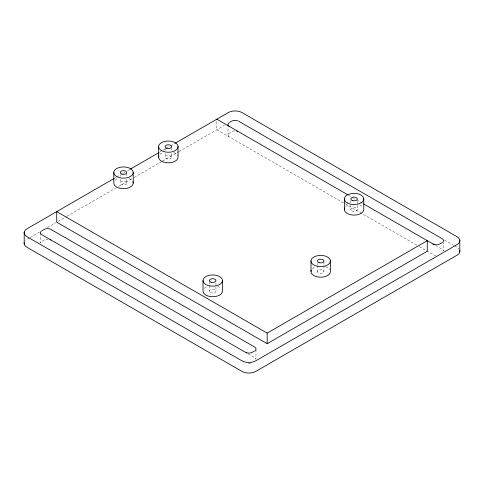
<?xml version="1.0" encoding="UTF-8"?>
<svg xmlns="http://www.w3.org/2000/svg" width="484" height="484" viewBox="0 0 484 484"><rect width="100%" height="100%" fill="white"/><g stroke="black" fill="none" stroke-linecap="round" stroke-linejoin="round"><path stroke-width="0.36" stroke-dasharray="2.42 1.81" d="M228.031 135.345L228.031 124.775M114.883 178.045L116.19 177.289M116.844 176.914L120.437 174.839M122.724 173.514L125.344 172.008M127.631 170.683L129.591 169.551M159.653 152.194L160.96 151.444M163.247 150.119L165.534 148.8M166.187 148.425L170.108 146.162M170.435 145.968L175.008 143.331M29.597 237.85L26.983 239.356A9.704 5.602 0 0 0 25.628 240.342M30.25 237.475L39.398 232.187M47.244 227.661L55.739 222.755M58.026 221.436L66.193 216.717M66.846 216.342L116.19 187.852M118.477 186.534L133.838 177.664M134.165 177.477L162.267 161.251M162.594 161.063L178.608 151.819M178.935 151.631L224.352 125.404M444.602 240.112L453.75 245.394M454.403 245.775L457.017 247.282A9.704 5.602 0 0 1 459.316 249.393M348.559 195.227L356.042 199.553M356.696 199.928L363.236 203.703M435.606 245.485L442.152 249.266A4.852 2.801 0 0 1 443.544 250.93L443.544 242.502M416.827 245.207L216.838 129.748L216.838 120.691M419.253 246.61L432.999 254.548A4.852 2.801 0 0 0 435.89 255.346M248.032 353.774L255.256 358.045A4.852 2.801 0 0 1 255.969 359.225L255.969 349.285M357.319 201.211L357.319 209.512M350.852 200.455L350.852 209.512M323.923 261.771L323.923 264.79M323.923 265.547L323.923 271.584A3.237 1.869 0 0 1 319.071 273.2A3.237 1.869 0 0 1 319.071 269.963A3.237 1.869 0 0 1 323.923 271.584M317.456 263.278L317.456 264.79M317.456 265.547L317.456 271.584M215.955 282.825L215.955 291.126M209.487 281.319L209.487 291.126M171.578 147.402L171.578 150.421M171.578 153.44L171.578 157.215A3.237 1.869 0 0 1 166.726 158.831A3.237 1.869 0 0 1 166.726 155.6A3.237 1.869 0 0 1 171.578 157.215M165.111 148.158L165.111 150.421M165.111 153.44L165.111 157.215M126.748 173.29L126.748 176.309M126.748 179.328L126.748 183.097A3.237 1.869 0 0 1 121.895 184.719A3.237 1.869 0 0 1 121.895 181.482A3.237 1.869 0 0 1 126.748 183.097M120.274 174.797L120.274 176.309M120.274 179.328L120.274 183.097M40.456 233.07L40.456 243.004A4.852 2.801 0 0 1 41.17 241.831L44.135 240.022A4.852 2.801 0 0 1 48.11 239.217M250.464 363.502A4.852 2.801 0 0 1 248.316 363.641M234.595 130.922A4.852 2.801 0 0 0 231.709 131.727L228.744 133.536A4.852 2.801 0 0 0 228.744 136.518M312.283 268.783A9.704 5.602 0 0 1 315.834 266.732M325.538 266.732A9.704 5.602 0 0 1 329.81 269.667M204.315 288.325A9.704 5.602 0 0 1 207.866 286.274M217.576 286.274A9.704 5.602 0 0 1 221.127 288.325M345.679 206.71A9.704 5.602 0 0 1 348.522 204.92M359.648 204.92A9.704 5.602 0 0 1 362.486 206.71M115.107 180.296A9.704 5.602 0 0 1 117.945 178.511M129.077 178.511A9.704 5.602 0 0 1 131.914 180.296M159.811 154.547A9.704 5.602 0 0 1 163.265 152.442M173.689 152.539A9.704 5.602 0 0 1 177.646 155.618M210.431 292.451A3.237 1.869 0 0 0 215.846 291.61A3.237 1.869 0 0 0 211.883 289.323A3.237 1.869 0 0 0 210.431 292.451M351.795 210.83A3.237 1.869 0 0 0 357.21 209.996A3.237 1.869 0 0 0 353.247 207.709A3.237 1.869 0 0 0 351.795 210.83"/><path stroke-width="0.73" d="M114.23 178.421L26.983 228.793A9.704 5.602 0 0 0 26.983 236.718L242 360.858A9.704 5.602 0 0 0 255.727 360.858L457.017 244.644A9.704 5.602 0 0 0 457.017 236.718L242 112.578A9.704 5.602 0 0 0 228.273 112.578L175.335 143.143M130.244 169.176L159 152.575M41.848 230.777L44.135 229.452A4.852 2.801 0 0 1 51.002 229.452L254.578 346.992A4.852 2.801 0 0 1 255.256 350.464M229.422 122.482L231.709 121.163A4.852 2.801 0 0 1 237.717 120.77M267.162 333.125L427.281 240.681L427.281 251.244L267.162 343.688L56.719 222.192L56.719 211.623L267.162 333.125L267.162 343.688M254.578 350.954L252.291 352.273A4.852 2.801 0 0 1 246.283 352.667M442.152 242.659L439.865 243.978A4.852 2.801 0 0 1 432.999 243.978M238.57 121.163L442.152 238.697A4.852 2.801 0 0 1 442.83 242.169M216.838 119.179L347.905 194.852M363.599 203.909L434.293 244.729M246.725 353.024L41.848 234.734A4.852 2.801 0 0 1 41.17 231.267M459.8 240.052L459.8 251.874M363.786 198.948L363.786 209.512A9.704 5.602 0 0 1 352.818 215.065A9.704 5.602 0 0 1 344.711 208.059M344.378 198.948L344.378 209.512M330.391 261.015A9.704 5.602 0 0 1 315.834 265.867A9.704 5.602 0 0 1 315.834 256.163A9.704 5.602 0 0 1 330.391 261.015L330.391 271.584A9.704 5.602 0 0 1 319.422 277.138A9.704 5.602 0 0 1 311.315 270.132M310.982 261.015L310.982 271.584M222.428 280.563A9.704 5.602 0 0 1 207.866 285.415A9.704 5.602 0 0 1 207.866 275.711A9.704 5.602 0 0 1 222.428 280.563L222.428 291.126A9.704 5.602 0 0 1 212.718 296.728A9.704 5.602 0 0 1 203.014 291.126L203.014 280.563M178.045 146.495L178.045 157.064A9.704 5.602 0 0 1 167.343 162.787A9.704 5.602 0 0 1 158.903 155.915M158.643 146.803L158.643 157.367M133.215 172.534A9.704 5.602 0 0 1 118.659 177.386A9.704 5.602 0 0 1 118.659 167.682A9.704 5.602 0 0 1 133.215 172.534L133.215 183.097M113.807 172.534L113.807 183.097A9.704 5.602 0 0 0 124.775 188.657A9.704 5.602 0 0 0 132.882 181.651M24.2 232.126L24.2 243.948M24.2 242.696A9.704 5.602 0 0 0 26.983 247.282L242 371.422A9.704 5.602 0 0 0 255.727 371.422L457.017 255.207A9.704 5.602 0 0 0 459.8 250.615M50.148 239.628A4.852 2.801 0 0 1 51.002 240.022M229.422 126.445A4.852 2.801 0 0 1 228.744 122.972M236.743 131.061A4.852 2.801 0 0 1 237.717 131.333M121.895 174.149A3.237 1.869 0 0 0 126.748 172.534A3.237 1.869 0 0 0 121.895 170.919A3.237 1.869 0 0 0 121.895 174.149M161.674 150.718A9.704 5.602 0 0 0 177.785 147.953A9.704 5.602 0 0 0 165.576 141.28A9.704 5.602 0 0 0 161.674 150.718M166.726 148.267A3.237 1.869 0 0 0 171.578 146.652A3.237 1.869 0 0 0 166.726 145.031A3.237 1.869 0 0 0 166.726 148.267M211.103 282.178A3.237 1.869 0 0 0 215.955 280.563A3.237 1.869 0 0 0 211.103 278.947A3.237 1.869 0 0 0 211.103 282.178M347.222 202.911A9.704 5.602 0 0 0 363.46 200.394A9.704 5.602 0 0 0 351.572 193.533A9.704 5.602 0 0 0 347.222 202.911M352.467 200.564A3.237 1.869 0 0 0 357.319 198.948A3.237 1.869 0 0 0 352.467 197.327A3.237 1.869 0 0 0 352.467 200.564M319.071 262.637A3.237 1.869 0 0 0 323.923 261.015A3.237 1.869 0 0 0 319.071 259.4A3.237 1.869 0 0 0 319.071 262.637"/></g></svg>
